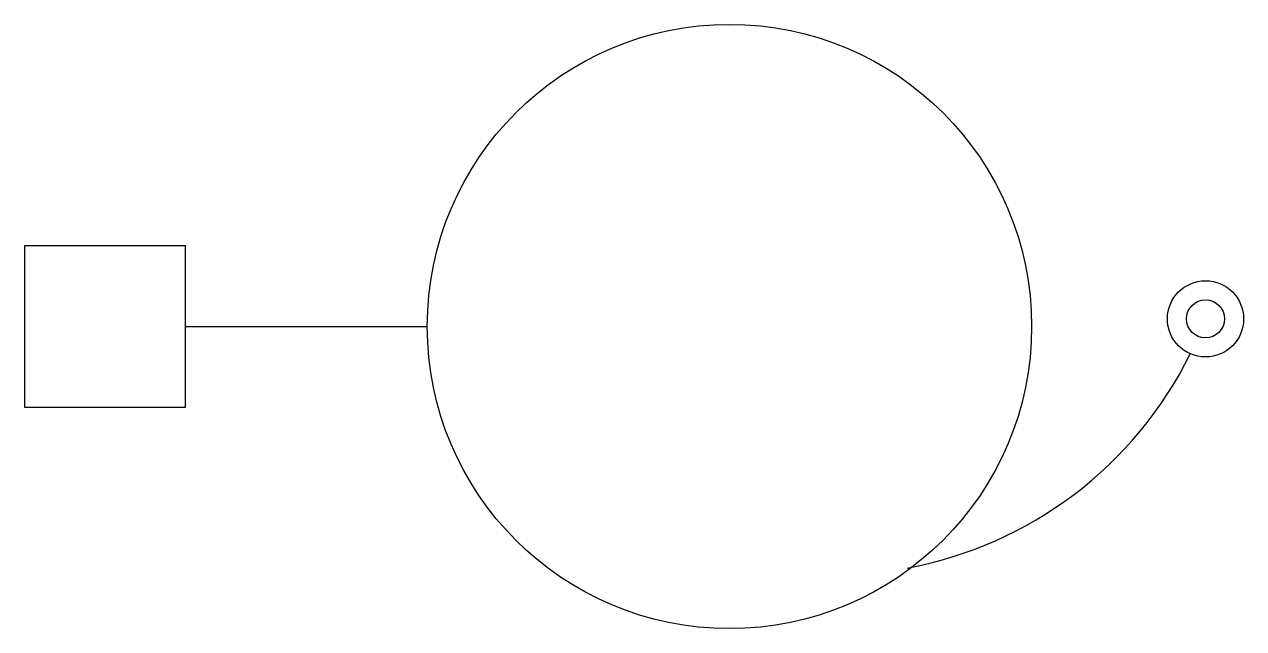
# Model space of a CAD drawing. Header units: millimetres. Extents: x -3105.505 to -3104.9, y 3735.931 to 3736.231.
import ezdxf

# ---------------------------------------------------------------- set-up
doc = ezdxf.new("R2010")
doc.units = ezdxf.units.MM
doc.header["$LTSCALE"] = 10
doc.layers.add('Ele_tomadas', color=2, linetype='Continuous')

msp = doc.modelspace()

# ---------------------------------------------------------------- linework, layer by layer
at = {"layer": 'Ele_tomadas', "color": 4}
msp.add_line((-3105.42501, 3736.08053), (-3105.30501, 3736.08053), dxfattribs=at)
at = {"layer": 'Ele_tomadas', "color": 3}
msp.add_lwpolyline([(-3105.50501, 3736.04053), (-3105.42501, 3736.04053), (-3105.42501, 3736.12053), (-3105.50501, 3736.12053)], close=True, dxfattribs=at)
at = {"layer": 'Ele_tomadas', "color": 3, "linetype": 'Continuous'}
msp.add_circle((-3105.15501, 3736.08053), 0.15, dxfattribs=at)
at = {"layer": 'Ele_tomadas', "color": 1, "linetype": 'Continuous'}
for radius in [0.01892, 0.00946]:
    msp.add_circle((-3104.91869, 3736.08432), radius, dxfattribs=at)
at = {"layer": 'Ele_tomadas', "color": 2, "linetype": 'Continuous'}
msp.add_arc((-3105.10268, 3736.1541), 0.19678, 280.50702, 333.71821, dxfattribs=at)

doc.saveas('drawing.dxf')
